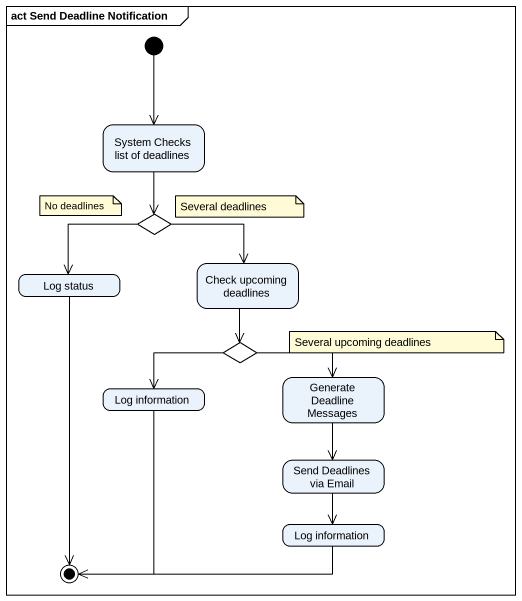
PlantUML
@startuml
mainframe act Send Deadline Notification
hide empty description
state "System Checks list of deadlines" as System_Checks_list_of
state choice1 <<choice>>
state "Log status" as Log_status
state "Check upcoming deadlines" as Check_upcoming_deadlines
state choice2 <<choice>>
state "Generate Deadline Messages" as Generate_Deadline_Messages
state "Log information" as Log_information
state "Send Deadlines via Email" as Send_Deadlines_via_Email
state "Log information" as Log_information_2
[*] --> System_Checks_list_of
System_Checks_list_of --> choice1
choice1 --> Log_status
choice1 --> Check_upcoming_deadlines
Check_upcoming_deadlines --> choice2
choice2 -right-> Generate_Deadline_Messages
choice2 -left-> Log_information
Generate_Deadline_Messages --> Send_Deadlines_via_Email
Send_Deadlines_via_Email --> Log_information_2
Log_status --> [*]
Log_information --> [*]
Log_information_2 -left-> [*]
note as N1
  No deadlines
end note
note as N2
  Several deadlines
end note
note as N3
  Several upcoming deadlines
end note
@enduml
